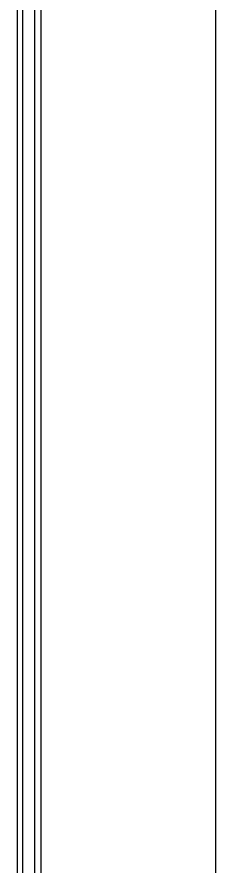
# Model space of a CAD drawing. Extents: x 1980812 to 2578970, y -669191 to 284498.
# Drawn here: x 2539438 to 2539638, y -263254 to -262400 of the extents above; entities that cross this region are included whole.
import ezdxf

# ---------------------------------------------------------------- set-up
doc = ezdxf.new("R2010")
doc.units = 0
doc.header["$LTSCALE"] = 1000
doc.header["$MEASUREMENT"] = 0
for name, color, linetype in [('A-SECT-MCUT-FINE', 137, 'Continuous'), ('WINDOW', 2, 'Continuous'), ('空线', 3, 'Continuous')]:
    doc.layers.add(name, color=color, linetype=linetype)

# ---------------------------------------------------------------- blocks, each defined once
blk = doc.blocks.new('19层')
at = {"layer": 'A-SECT-MCUT-FINE'}
for p, q in [((28230, -2641.7, 0), (28230, -980, 0)), ((28230, -3650, 0), (28230, -2641.7, 0))]:
    blk.add_line(p, q, dxfattribs=at)
at = {"layer": 'WINDOW'}
for p, q in [((28406, -954.7, 0), (28406, -2641.7, 0)), ((28412, -2641.7, 0), (28412, -954.7, 0)), ((28424, -2641.7, 0), (28424, -953.7, 0)), ((28430, -954.7, 0), (28430, -2641.7, 0)), ((28406, -2641.7, 0), (28406, -2722.5, 0)), ((28406, -2641.71, 0), (28406, -2885.3, 0)), ((28412, -2722.5, 0), (28412, -2641.7, 0)), ((28412, -2885.3, 0), (28412, -2641.71, 0)), ((28424, -2722.5, 0), (28424, -2641.7, 0)), ((28424, -2885.3, 0), (28424, -2641.71, 0)), ((28430, -2641.7, 0), (28430, -2722.5, 0)), ((28430, -2641.71, 0), (28430, -2885.3, 0))]:
    blk.add_line(p, q, dxfattribs=at)

msp = doc.modelspace()

# ---------------------------------------------------------------- block references
at = {"layer": '空线', "xscale": -1, "rotation": 359.9999999999997}
msp.add_blockref('19层', (2567868.36, -260490.42, 0), dxfattribs=at)

doc.saveas('drawing.dxf')
